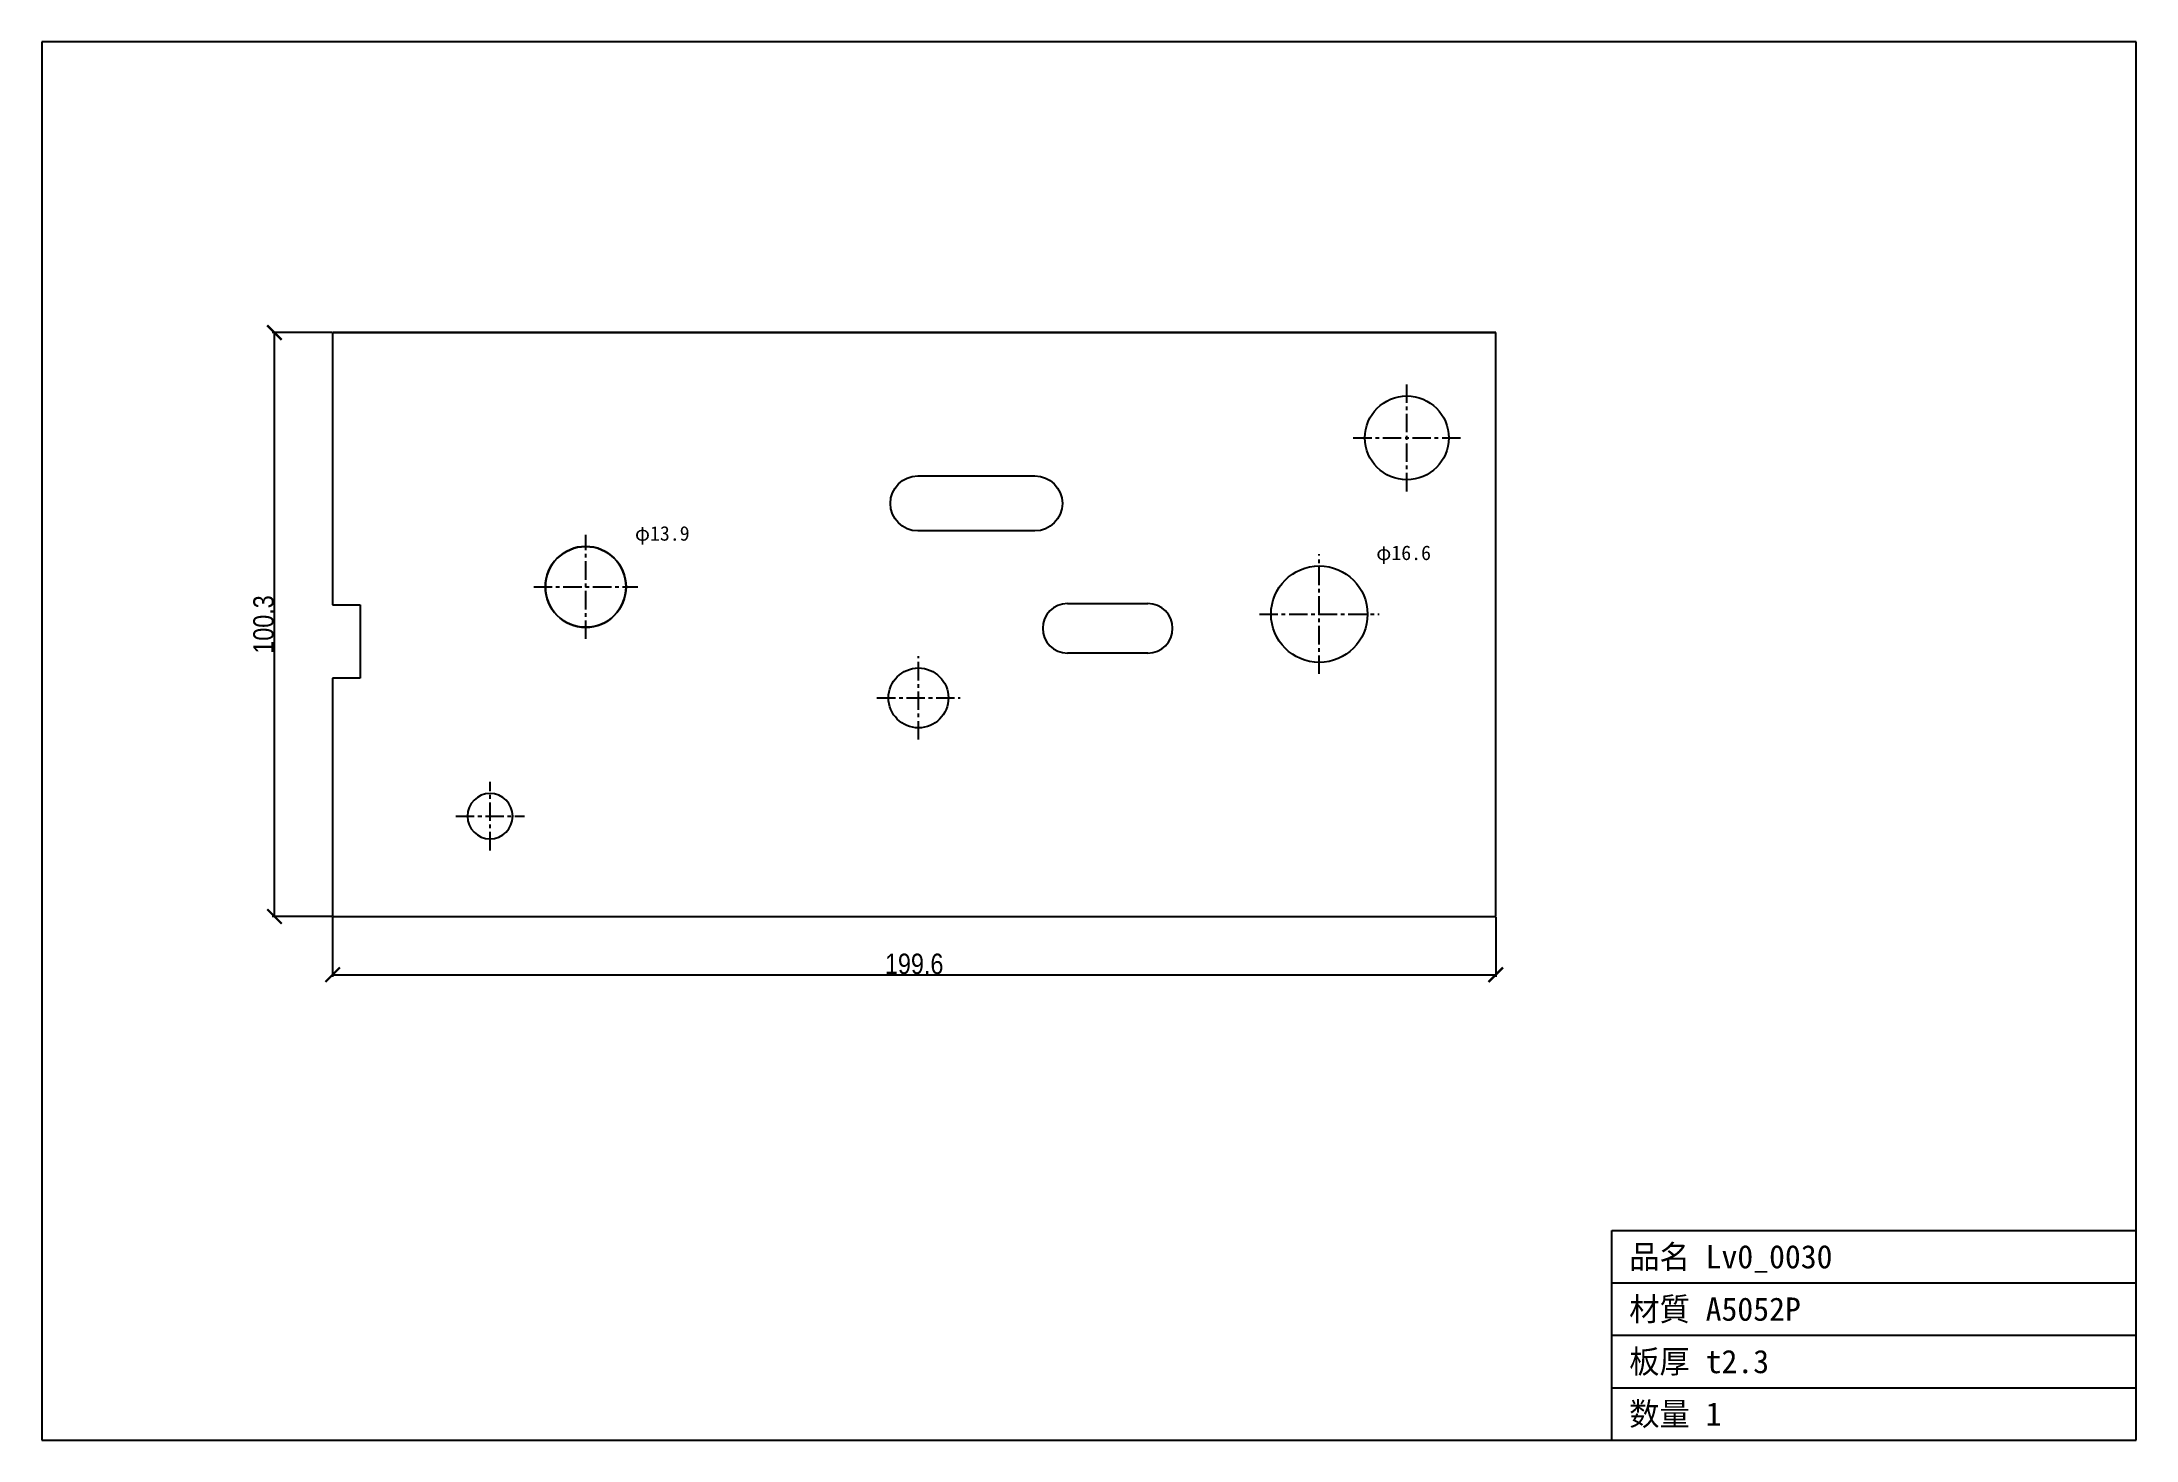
# Model space of a CAD drawing. Header units: millimetres. Extents: x -50 to 310, y -90 to 150.
import ezdxf

# ---------------------------------------------------------------- set-up
doc = ezdxf.new("R2010")
doc.units = ezdxf.units.MM
doc.linetypes.add('CENTER', pattern=[5.08, 3.175, -0.635, 0.635, -0.635])
doc.styles.add('OpenSansCondensed-Light', font='OpenSansCondensed-Light.ttf')
doc.dimstyles.new('EZDXF', dxfattribs={"dimtxt": 0.25, "dimasz": 0.175, "dimexe": 0.375, "dimexo": 0.125, "dimgap": 0.1, "dimtad": 1, "dimlfac": 100, "dimzin": 12, "dimdsep": 46, "dimtxsty": 'OpenSansCondensed-Light', "dimblk": 'ARCHTICK', "dimcen": 2.5, "dimazin": 3, "dimtfac": 0.5, "dimtmove": 2, "dimatfit": 3})

# ---------------------------------------------------------------- blocks, each defined once
blk = doc.blocks.new('HOLE_D10_29')
blk.add_circle((0, 0), 5.14)
blk = doc.blocks.new('HOLE_D14_39')
blk.add_circle((0, 0), 7.2)
blk = doc.blocks.new('_ARCHTICK')
at = {"color": 0, "linetype": 'BYBLOCK', "const_width": 0.15}
blk.add_lwpolyline([(-0.5, -0.5), (0.5, 0.5)], dxfattribs=at)

msp = doc.modelspace()

# ---------------------------------------------------------------- linework, layer by layer
at = {"color": 7, "linetype": 'CONTINUOUS'}
for p, q in [((309.53, 150.18), (-49.91, 150.18)), ((-49.91, 150.18), (-49.91, -89.91)), ((309.53, -89.91), (309.53, 150.18)), ((199.62, 100.27), (0, 100.27)), ((0, 100.27), (199.62, 100.27)), ((0, 100.27), (0, 53.52)), ((199.62, 51.77), (199.62, 100.27)), ((0, 53.52), (4.74, 53.52)), ((4.74, 53.52), (4.74, 48.06)), ((126.1, 53.72), (139.93, 53.72)), ((199.62, 30.27), (199.62, 51.77)), ((4.74, 48.06), (4.74, 40.94)), ((129.85, 45.24), (126.1, 45.24)), ((134.18, 45.24), (129.85, 45.24)), ((136.42, 45.24), (134.18, 45.24)), ((139.93, 45.24), (136.42, 45.24)), ((4.74, 40.94), (0, 40.94)), ((0, 40.94), (0, 19.55)), ((199.62, 0), (199.62, 30.27)), ((0, 19.55), (0, 18)), ((0, 18), (0, 0)), ((0, 0), (199.62, 0)), ((219.53, -89.91), (219.53, -53.91)), ((219.53, -53.91), (309.53, -53.91)), ((219.53, -62.91), (309.53, -62.91)), ((219.53, -71.91), (309.53, -71.91)), ((219.53, -80.91), (309.53, -80.91)), ((-49.91, -89.91), (309.53, -89.91))]:
    msp.add_line(p, q, dxfattribs=at)
at = {"color": 1, "linetype": 'CENTER'}
for p, q in [((184.36, 72.98), (184.36, 91.37)), ((175.16, 82.18), (193.55, 82.18)), ((43.44, 47.66), (43.44, 65.53)), ((169.34, 41.64), (169.34, 62.2)), ((34.51, 56.6), (52.38, 56.6)), ((159.06, 51.92), (179.62, 51.92)), ((100.54, 30.39), (100.54, 44.68)), ((93.4, 37.53), (107.69, 37.53)), ((27.02, 11.34), (27.02, 23.12)), ((21.13, 17.23), (32.91, 17.23))]:
    msp.add_line(p, q, dxfattribs=at)
at = {"color": 7, "linetype": 'CONTINUOUS'}
msp.add_lwpolyline([(100.44, 75.65), (120.52, 75.65, -1), (120.52, 66.21), (100.44, 66.21, -1)], format="xyb", close=True, dxfattribs=at)
for centre, radius in [((43.44, 56.6), 6.93), ((169.34, 51.92), 8.28)]:
    msp.add_circle(centre, radius, dxfattribs=at)
for centre, radius, start, end in [((43.44, 56.6), 6.93, 0, 180), ((43.44, 56.6), 6.93, 180, 0), ((126.1, 49.48), 4.24, 90, -90), ((139.93, 49.48), 4.24, -90, 90), ((27.02, 17.23), 3.89, 0, 180), ((27.02, 17.23), 3.89, 180, 0)]:
    msp.add_arc(centre, radius, start, end, dxfattribs=at)

# ---------------------------------------------------------------- block references
for name, p in [('HOLE_D14_39', (184.36, 82.18)), ('HOLE_D10_29', (100.54, 37.53))]:
    msp.add_blockref(name, p, dxfattribs=at)

# ---------------------------------------------------------------- texts
at = {"color": 2}
for s, height, p in [('φ13.9', 2.5, (51.88, 64.53)), ('φ16.6', 2.5, (179.12, 61.2)), ('品名 Lv0_0030', 4, (222.53, -60.41)), ('材質 A5052P', 4, (222.53, -69.41)), ('板厚 t2.3', 4, (222.53, -78.41)), ('数量 1', 4, (222.53, -87.41))]:
    msp.add_text(s, height=height, dxfattribs=at).set_placement(p)

# ---------------------------------------------------------------- dimensions: what is measured, and where the dimension line sits
msp.add_linear_dim(base=(-10, 0), p1=(0, 0), p2=(0, 100.27), angle=90, dimstyle='EZDXF', override={"dimtxt": 3.5, "dimasz": 2.5, "dimdec": 1, "dimlfac": 1}, dxfattribs=at).render()
msp.add_linear_dim(base=(0, -10), p1=(0, 0), p2=(199.62, 0), dimstyle='EZDXF', override={"dimtxt": 3.5, "dimasz": 2.5, "dimdec": 1, "dimlfac": 1}, dxfattribs=at).render()

doc.saveas('drawing.dxf')
